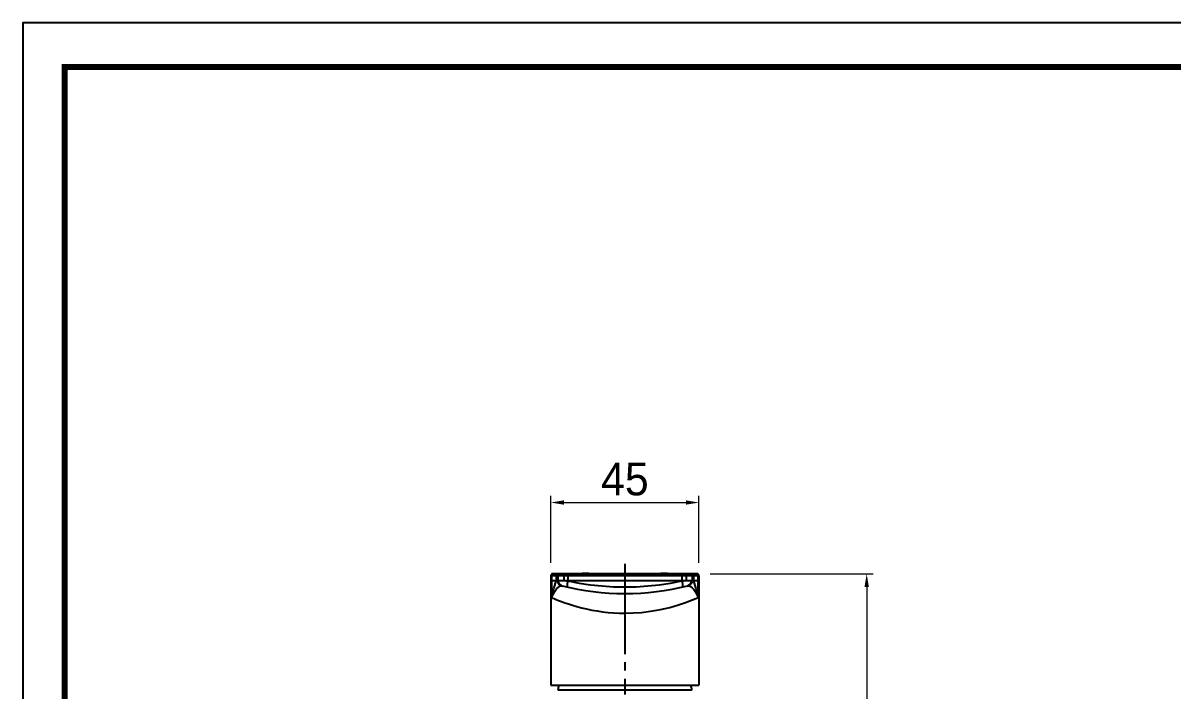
# Model space of a CAD drawing. Extents: x 0 to 790, y 0 to 579.
# Drawn here: x 0 to 350.5, y 375.2 to 578.8 of the extents above; entities that cross this region are included whole.
import ezdxf

# ---------------------------------------------------------------- set-up
doc = ezdxf.new("R2010")
doc.units = 0
doc.header["$LTSCALE"] = 10
doc.header["$MEASUREMENT"] = 0
doc.header["$PDMODE"] = 3
doc.header["$PDSIZE"] = -10
doc.linetypes.add('CENTER', pattern=[2, 1.25, -0.25, 0.25, -0.25])
doc.layers.get('0').update_dxf_attribs({"linetype": 'CONTINUOUS'})
doc.layers.get('DEFPOINTS').update_dxf_attribs({"linetype": 'CONTINUOUS'})
doc.layers.add('DEFAULT_1', color=7, linetype='CENTER')
doc.styles.add('Daelim Dimension', font='H2GTRE.TTF')
doc.dimstyles.new('DEFAULT', dxfattribs={"dimscale": 2, "dimtxt": 2, "dimasz": 2, "dimexe": 0, "dimexo": 2, "dimgap": 1, "dimtad": 1, "dimdec": 1, "dimzin": 9, "dimdsep": 46, "dimtxsty": 'Daelim Dimension', "dimcen": 0.5, "dimclrd": 252, "dimclre": 252, "dimclrt": 3, "dimadec": 1, "dimazin": 0, "dimtfac": 1, "dimtdec": 1, "dimtix": 1, "dimtmove": 0, "dimatfit": 3, "dimfxl": 1, "dimtolj": 1, "dimtzin": 1, "dimlwd": 9, "dimlwe": 9, "dimarcsym": 0})

# ---------------------------------------------------------------- blocks, each defined once
blk = doc.blocks.new('*D49')
at = {"color": 5, "lineweight": 9, "ltscale": 0.5, "transparency": 16777216}
for p, q in [((209.61, 410.68), (259.39, 410.68)), ((257.39, 406.68), (257.39, 238.58)), ((212.61, 234.58), (259.39, 234.58))]:
    blk.add_line(p, q, dxfattribs=at)
at = {"color": 5, "ltscale": 0.5, "transparency": 16777216}
for points in [[(256.72, 406.68), (258.05, 406.68), (257.39, 410.68)], [(256.72, 238.58), (258.05, 238.58), (257.39, 234.58)]]:
    blk.add_solid(points, dxfattribs=at)
at = {"layer": 'DEFPOINTS', "color": 0, "ltscale": 0.5, "transparency": 16777216}
for p in [(205.61, 410.68), (208.61, 234.58), (257.39, 234.58)]:
    blk.add_point(p, dxfattribs=at)
at = {"color": 7, "ltscale": 0.5, "transparency": 16777216, "insert": (250.16, 322.63), "char_height": 10, "attachment_point": 5, "rotation": 90, "style": 'Daelim Dimension'}
blk.add_mtext('\\A1;176', dxfattribs=at)
blk = doc.blocks.new('*D52')
at = {"color": 5, "lineweight": 9, "ltscale": 0.5, "transparency": 16777216}
for p, q in [((161.01, 414.08), (161.01, 434.43)), ((165.01, 432.43), (202.21, 432.43)), ((206.21, 414.08), (206.21, 434.43))]:
    blk.add_line(p, q, dxfattribs=at)
at = {"color": 5, "ltscale": 0.5, "transparency": 16777216}
for points in [[(165.01, 433.1), (165.01, 431.77), (161.01, 432.43)], [(202.21, 433.1), (202.21, 431.77), (206.21, 432.43)]]:
    blk.add_solid(points, dxfattribs=at)
at = {"layer": 'DEFPOINTS', "color": 0, "ltscale": 0.5, "transparency": 16777216}
for p in [(206.21, 432.43), (161.01, 410.08), (206.21, 410.08)]:
    blk.add_point(p, dxfattribs=at)
at = {"color": 7, "ltscale": 0.5, "transparency": 16777216, "insert": (183.61, 439.55), "char_height": 10, "attachment_point": 5, "style": 'Daelim Dimension'}
blk.add_mtext('\\A1;45', dxfattribs=at)

msp = doc.modelspace()

# ---------------------------------------------------------------- linework, layer by layer
at = {"color": 7, "linetype": 'Continuous'}
for p, q in [((205.61, 410.68), (161.61, 410.68)), ((170.61, 410.68), (170.61, 410.78)), ((172.61, 410.78), (170.61, 410.78)), ((172.61, 410.68), (172.61, 410.78)), ((194.61, 410.68), (194.61, 410.78)), ((196.61, 410.78), (194.61, 410.78)), ((196.61, 410.68), (196.61, 410.78)), ((161.01, 410.08), (161.01, 376.68)), ((161.01, 408.68), (206.21, 408.68)), ((163.12, 410.08), (163.12, 408.68)), ((204.1, 410.08), (204.1, 408.68)), ((206.21, 410.08), (206.21, 376.68)), ((161.01, 376.68), (206.21, 376.68))]:
    msp.add_line(p, q, dxfattribs=at)
at = {"color": 9, "linetype": 'Continuous'}
for p, q in [((161.64, 410.63), (161.86, 410.68)), ((162.94, 410.08), (162.99, 410.31)), ((204.28, 410.08), (204.23, 410.31)), ((205.58, 410.63), (205.36, 410.68)), ((206.21, 410.08), (161.01, 410.08)), ((161.27, 410.08), (161.27, 403.44)), ((162.72, 408.68), (162.72, 410.08)), ((162.94, 410.08), (162.94, 408.68)), ((164.95, 410.08), (164.95, 408.68)), ((165.75, 408.59), (166.18, 408.54)), ((166.18, 410.08), (166.18, 408.54)), ((201.04, 410.08), (201.04, 408.54)), ((202.27, 410.08), (202.27, 408.68)), ((204.28, 410.08), (204.28, 408.68)), ((204.5, 410.08), (204.5, 408.68)), ((205.95, 403.44), (205.95, 410.08)), ((183.61, 404.68), (183.61, 398.68)), ((183.61, 375.22), (163.16, 375.22)), ((204.06, 375.22), (183.61, 375.22))]:
    msp.add_line(p, q, dxfattribs=at)
at = {"ltscale": 0.5}
msp.add_lwpolyline([(0, 0), (789.88, 0), (789.88, 578.76), (0, 578.76)], close=True, dxfattribs=at)
at = {"color": 5, "linetype": 'ByBlock', "lineweight": 200, "const_width": 1.82}
msp.add_lwpolyline([(12.7, 24.78), (777.1, 24.78), (777.1, 565.32), (12.7, 565.32)], close=True, dxfattribs=at)
at = {"color": 9, "linetype": 'Continuous'}
for points in [[(161.27, 410.08), (161.31, 410.31), (161.44, 410.5), (161.64, 410.63)], [(162.72, 410.08), (162.76, 410.31), (162.89, 410.5), (163.08, 410.63), (163.32, 410.68)], [(162.99, 410.31), (163.11, 410.5), (163.31, 410.63), (163.54, 410.68)], [(165.27, 410.68), (165.15, 410.64), (165.05, 410.51), (164.97, 410.32), (164.95, 410.08)], [(166.18, 410.08), (166.19, 410.31), (166.22, 410.5), (166.27, 410.63), (166.32, 410.68)], [(201.04, 410.08), (201.03, 410.31), (201, 410.5), (200.95, 410.63), (200.9, 410.68)], [(202.27, 410.08), (202.25, 410.31), (202.18, 410.5), (202.07, 410.63), (201.95, 410.68)], [(204.23, 410.31), (204.11, 410.5), (203.91, 410.63), (203.68, 410.68)], [(204.5, 410.08), (204.45, 410.31), (204.32, 410.5), (204.13, 410.63), (203.9, 410.68)], [(205.95, 410.08), (205.9, 410.31), (205.78, 410.5), (205.58, 410.63)], [(161.27, 403.44), (161.66, 404.97), (161.97, 406.19), (162.22, 407.12), (162.42, 407.83), (162.59, 408.34), (162.72, 408.68)], [(161.27, 403.44), (161.79, 404.59), (162.31, 405.47), (162.8, 406.12), (163.33, 406.63), (163.95, 406.98), (164.45, 407)], [(162.94, 408.68), (163.06, 408.22), (163.28, 407.8), (163.59, 407.45), (163.99, 407.17), (164.45, 407)], [(164.95, 408.68), (165.34, 408.64), (165.75, 408.59)], [(166.18, 408.54), (166.09, 408.05), (166.04, 407.61), (166.02, 407.21), (166.05, 406.89), (166.11, 406.68), (166.21, 406.59)], [(166.18, 408.54), (169.69, 407.86), (173.16, 407.34), (176.65, 406.97), (180.13, 406.75), (183.61, 406.68), (187.09, 406.75), (190.57, 406.97), (194.05, 407.34), (197.53, 407.86), (201.04, 408.54)], [(201.04, 408.54), (201.13, 408.05), (201.18, 407.61), (201.19, 407.21), (201.17, 406.89), (201.11, 406.68), (201.01, 406.59)], [(201.04, 408.54), (201.47, 408.59), (201.88, 408.64), (202.27, 408.68)], [(204.28, 408.68), (204.16, 408.22), (203.94, 407.8), (203.62, 407.45), (203.23, 407.17), (202.77, 407)], [(202.77, 407), (203.19, 407), (203.66, 406.79), (204.17, 406.38), (204.6, 405.9), (205.06, 405.25), (205.48, 404.5), (205.95, 403.44)], [(204.5, 408.68), (204.63, 408.34), (204.8, 407.83), (205, 407.12), (205.25, 406.19), (205.56, 404.97), (205.95, 403.44)], [(161.27, 403.44), (161.59, 403.3), (162.05, 403.11), (162.65, 402.86), (163.38, 402.57), (164.24, 402.23), (165.25, 401.87), (166.38, 401.48), (167.62, 401.09), (168.98, 400.69), (170.42, 400.31), (171.94, 399.95), (173.52, 399.63), (175.14, 399.35), (176.8, 399.11), (178.48, 398.92), (180.19, 398.79), (181.9, 398.71), (183.61, 398.68)], [(183.61, 398.68), (186.16, 398.74), (188.69, 398.92), (191.46, 399.25), (194.45, 399.78), (197.32, 400.44), (199.97, 401.2), (202.15, 401.93), (203.93, 402.6), (205.22, 403.13), (205.95, 403.44)]]:
    msp.add_lwpolyline(points, dxfattribs=at)
at = {"color": 7, "linetype": 'Continuous'}
for centre, radius, start, end in [((161.61, 410.08), 0.6, 90, 180), ((163.72, 410.08), 0.6, 89.9973, 180), ((203.5, 410.08), 0.6, 0, 90), ((205.61, 410.08), 0.6, 0, 90), ((165.11, 408.9), 2, 186.2592, 256.3263), ((183.61, 484.94), 80.26, 256.1858, 283.8142), ((202.11, 408.9), 2, 283.6737, 353.7408), ((202.71, 369.26), 40, 169.2951, 171.4224), ((164.51, 369.26), 40, 8.5776, 10.7049)]:
    msp.add_arc(centre, radius, start, end, dxfattribs=at)
at = {"layer": 'DEFAULT_1', "color": 7, "linetype": 'CENTER'}
for p, q in [((183.61, 413.75), (183.61, 404.68)), ((183.61, 398.68), (183.61, 373.81))]:
    msp.add_line(p, q, dxfattribs=at)

# ---------------------------------------------------------------- dimensions: what is measured, and where the dimension line sits
at = {"color": 5, "ltscale": 0.5}
dim = msp.add_linear_dim(base=(206.21, 432.43), p1=(161.01, 410.08), p2=(206.21, 410.08), dimstyle='DEFAULT', override={"dimtxt": 5, "dimexe": 1, "dimdec": 0, "dimclrd": 5, "dimclre": 5, "dimclrt": 7}, dxfattribs=at)
dim.commit()
dim.dimension.update_dxf_attribs({"geometry": '*D52', "text_midpoint": (183.61, 439.55)})
dim = msp.add_linear_dim(base=(257.39, 234.58), p1=(205.61, 410.68), p2=(208.61, 234.58), angle=90, dimstyle='DEFAULT', override={"dimtxt": 5, "dimexe": 1, "dimdec": 0, "dimclrd": 5, "dimclre": 5, "dimclrt": 7}, dxfattribs=at)
dim.commit()
dim.dimension.update_dxf_attribs({"geometry": '*D49', "text_midpoint": (250.16, 322.63)})

doc.saveas('drawing.dxf')
